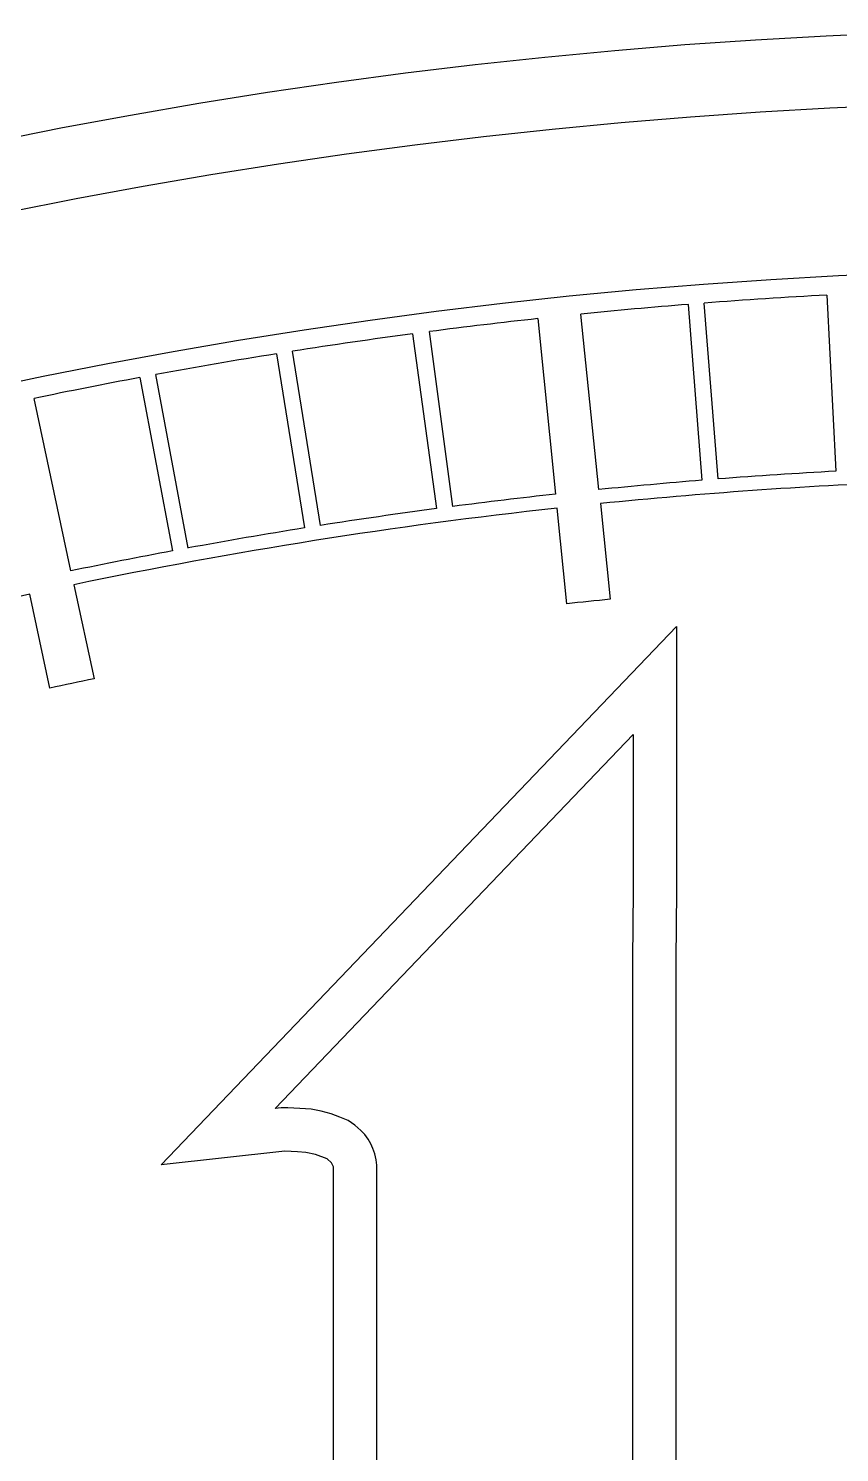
# Model space of a CAD drawing. Extents: x -19.1 to 19.1, y -19.1 to 19.1.
# Drawn here: x -3.743 to -0.939, y 14.228 to 19.15 of the extents above; entities that cross this region are included whole.
import ezdxf

# ---------------------------------------------------------------- set-up
doc = ezdxf.new("R2010")
doc.units = 0
doc.header["$LTSCALE"] = 32.67
doc.layers.add('G_OM_TRIE_D_ESQUISSE__ISO_', color=7, linetype='Continuous')
doc.layers.add('VISIBLE__ISO_', color=7, linetype='Continuous')

msp = doc.modelspace()

# ---------------------------------------------------------------- linework, layer by layer
at = {"layer": 'G_OM_TRIE_D_ESQUISSE__ISO_', "color": 7, "linetype": 'Continuous'}
msp.add_circle((0, 0), 18.9, dxfattribs=at)
at = {"layer": 'VISIBLE__ISO_', "color": 7, "linetype": 'Continuous'}
for p, q in [((-0.9829, 18.2285), (-0.9515, 17.6195)), ((-1.4617, 18.1964), (-1.4147, 17.5884)), ((-1.3582, 17.5928), (-1.4068, 18.2007)), ((-1.9818, 18.1471), (-1.9204, 17.5403)), ((-1.7709, 17.5561), (-1.8338, 18.1627)), ((-2.4146, 18.0946), (-2.3322, 17.4904)), ((-2.2762, 17.4977), (-2.356, 18.1023)), ((-2.8854, 18.0255), (-2.7881, 17.4235)), ((-2.7333, 17.4322), (-2.8295, 18.0344)), ((-3.358, 17.9435), (-3.2446, 17.3443)), ((-3.191, 17.3542), (-3.3021, 17.9539)), ((-3.5958, 17.2749), (-3.7233, 17.8713)), ((-1.8821, 17.1612), (-1.9155, 17.492)), ((-1.7658, 17.5077), (-1.7315, 17.1771)), ((-3.6686, 16.8698), (-3.7376, 17.195)), ((-3.5856, 17.2273), (-3.5161, 16.9023)), ((-3.2836, 15.222), (-1.5025, 17.0828)), ((-1.5025, 17.0828), (-1.5025, 16.1683)), ((-2.8896, 15.4167), (-1.6525, 16.7091)), ((-1.6525, 16.7091), (-1.6525, 16.1691)), ((-1.6525, 16.1691), (-1.6548, 15.9313)), ((-1.5025, 16.1683), (-1.5048, 15.9306)), ((-1.6548, 15.9313), (-1.6548, 14.0134)), ((-1.5048, 15.9306), (-1.5048, 14.0141)), ((-2.8689, 15.419), (-2.8896, 15.4167)), ((-2.8458, 15.419), (-2.8689, 15.419)), ((-2.8042, 15.4167), (-2.8458, 15.419)), ((-2.765, 15.4144), (-2.8042, 15.4167)), ((-2.7304, 15.4074), (-2.765, 15.4144)), ((-2.6958, 15.3982), (-2.7304, 15.4074)), ((-2.6658, 15.3867), (-2.6958, 15.3982)), ((-2.6381, 15.3751), (-2.6658, 15.3867)), ((-2.615, 15.359), (-2.6381, 15.3751)), ((-2.5942, 15.3405), (-2.615, 15.359)), ((-2.5804, 15.3266), (-2.5942, 15.3405)), ((-2.5688, 15.3105), (-2.5804, 15.3266)), ((-2.5596, 15.2943), (-2.5688, 15.3105)), ((-2.857, 15.2694), (-3.2836, 15.222)), ((-2.8128, 15.2669), (-2.857, 15.2694)), ((-2.7842, 15.2652), (-2.8128, 15.2669)), ((-2.7502, 15.2584), (-2.7842, 15.2652)), ((-2.5527, 15.2782), (-2.5596, 15.2943)), ((-2.5457, 15.2597), (-2.5527, 15.2782)), ((-2.5411, 15.2389), (-2.5457, 15.2597)), ((-2.7105, 15.2431), (-2.7502, 15.2584)), ((-2.6949, 15.2293), (-2.7105, 15.2431)), ((-2.6888, 15.2151), (-2.6949, 15.2293)), ((-2.6888, 13.1358), (-2.6888, 15.2151)), ((-2.5388, 15.2205), (-2.5411, 15.2389)), ((-2.5388, 13.1317), (-2.5388, 15.2205))]:
    msp.add_line(p, q, dxfattribs=at)
for radius in [19.15, 18.32]:
    msp.add_circle((0, 0), radius, dxfattribs=at)
for radius, start, end in [(18.255, 93.08651, 94.4197), (18.255, 94.59257, 95.76542), (18.255, 96.23229, 97.41542), (18.255, 97.60081, 98.91673), (18.255, 99.09422, 100.42135), (18.255, 100.60002, 101.76879), (17.6452, 94.59864, 95.75989), (17.5965, 92.32431, 95.75944), (17.6452, 93.09119, 94.41447), (17.6452, 96.24824, 97.41159), (17.5965, 96.24956, 101.75745), (17.6452, 97.59503, 98.91118), (17.6452, 99.0914, 100.4187), (17.6452, 100.59602, 101.75831), (17.5965, 102.26326, 107.76138), (17.2641, 95.75624, 96.25878), (17.2641, 101.75139, 102.26894)]:
    msp.add_arc((0, 0), radius, start, end, dxfattribs=at)

doc.saveas('drawing.dxf')
